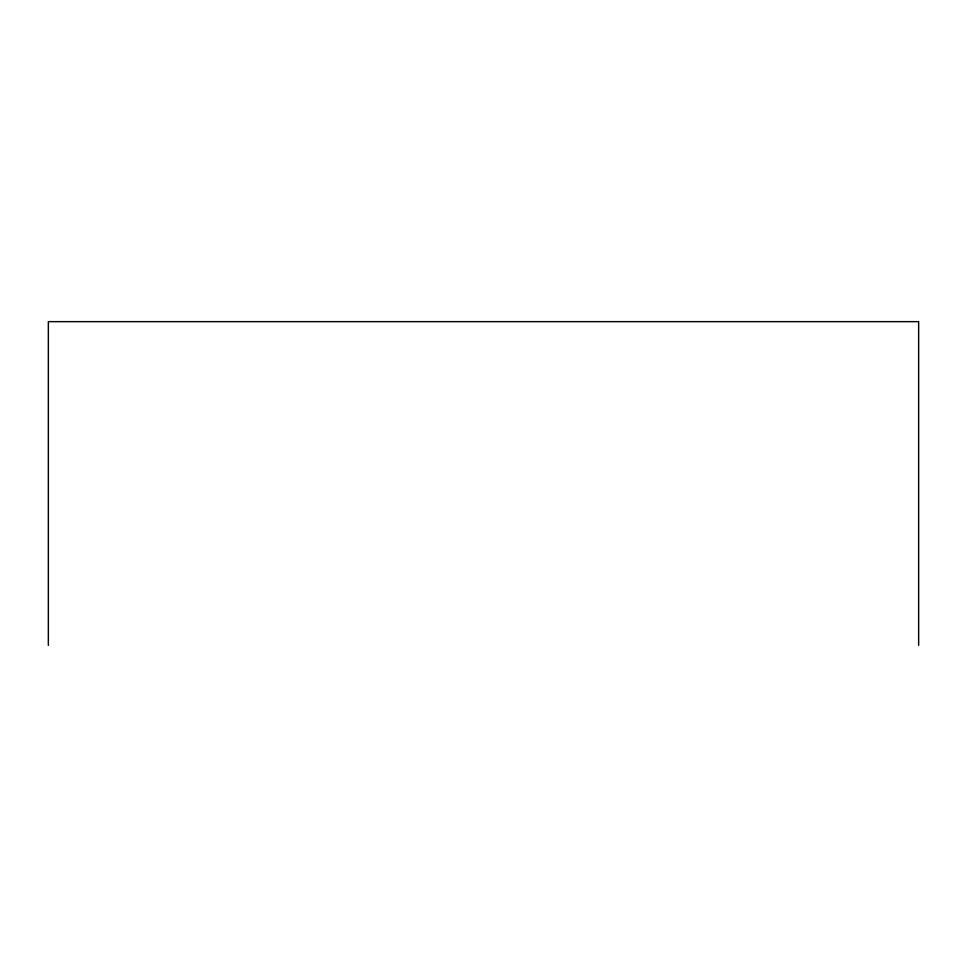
<?xml version="1.0" encoding="UTF-8"?>
<svg xmlns="http://www.w3.org/2000/svg" width="967" height="967" viewBox="0 0 967 967"><rect width="100%" height="100%" fill="white"/><g stroke="black" fill="none" stroke-linecap="round" stroke-linejoin="round"><path stroke-width="1.45" d="M918.65 645.352L918.65 321.648L48.35 321.648L48.35 645.352"/></g></svg>
